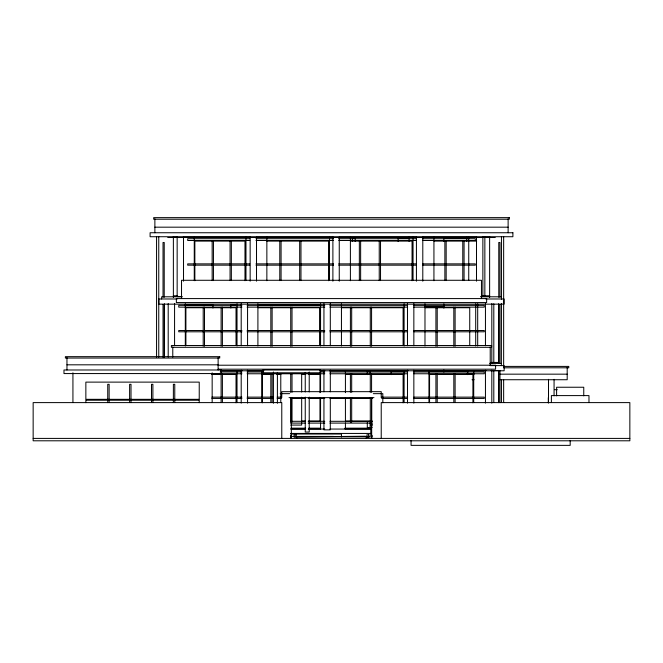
<?xml version="1.0" encoding="UTF-8"?>
<svg xmlns="http://www.w3.org/2000/svg" width="663" height="663" viewBox="0 0 663 663"><rect width="100%" height="100%" fill="white"/><g stroke="black" fill="none" stroke-linecap="round" stroke-linejoin="round"><path stroke-width="0.99" d="M154.877 227.177L508.123 227.177M172.579 237.321L177.759 237.321M182.93 237.321L250.224 237.321M256.44 237.321L333.05 237.321M339.265 237.321L416.911 237.321M423.127 237.321L476.962 237.321M482.142 237.321L490.421 237.321M167.805 237.52L495.195 237.52M409.477 238.315L398.131 238.315L398.131 241.373M467.407 238.315L443.879 238.315L443.879 241.373M249.769 238.713L187.695 238.713L187.695 240.503L249.769 240.503M255.976 238.713L333.572 238.713M338.743 238.713L416.331 238.713M422.538 238.713L475.305 238.713L475.305 240.503L422.538 240.503M255.976 240.503L333.572 240.503M338.743 240.503L416.331 240.503M266.858 241.1L328.516 241.1L328.516 280.731M350.396 241.1L412.054 241.1L412.054 280.731M433.934 241.1L476.656 241.1M249.769 263.874L187.695 263.874L187.695 265.167L249.769 265.167M255.976 263.874L333.572 263.874M338.743 263.874L416.331 263.874M422.538 263.874L475.305 263.874L475.305 265.167L422.538 265.167M255.976 265.167L333.572 265.167M338.743 265.167L416.331 265.167M173.374 295.797L177.51 295.797M482.391 295.797L489.625 295.797M181.703 296.593L177.154 296.593L177.154 236.956M481.048 296.593L482.863 296.593L482.863 236.956M182.358 296.792L161.639 296.792L161.639 298.98M480.642 296.792L501.361 296.792M177.178 298.98L158.855 298.98L158.855 304.151L504.145 304.151L504.145 298.98L485.822 298.98M184.463 304.947L212.956 304.947L212.956 308.005M237.031 304.947L230.857 304.947L230.857 308.005M257.617 304.947L320.386 304.947M241.92 305.345L178.745 305.345L178.745 307.135L241.92 307.135M247.1 305.345L324.771 305.345M329.95 305.345L407.621 305.345M413.836 305.345L484.255 305.345L484.255 307.135L413.836 307.135M424.983 306.637L443.879 306.637M247.1 307.135L324.771 307.135M329.95 307.135L407.621 307.135M257.907 307.731L319.566 307.731L319.566 345.332M341.445 307.731L403.104 307.731L403.104 345.332M424.983 307.731L469.735 307.731L469.735 345.332M241.92 330.505L178.745 330.505L178.745 331.798L241.92 331.798M247.1 330.505L324.771 330.505M329.95 330.505L407.621 330.505M413.836 330.505L484.255 330.505L484.255 331.798L413.836 331.798M247.1 331.798L324.771 331.798M329.95 331.798L407.621 331.798M491.333 362.429L498.576 362.429L498.576 303.787M489.998 363.225L491.813 363.225L491.813 303.588M489.965 363.423L501.361 363.423M66.963 364.816L218.127 364.816M218.135 365.214L495.592 365.214L495.592 369.192L218.135 369.192M489.965 365.611L504.145 365.611L504.145 370.783L320.13 370.783M503.582 366.407L568.788 366.407L568.788 367.799L503.582 367.799M220.447 370.584L242.144 370.584M247.307 370.584L263.833 370.584M319.616 370.584L324.787 370.584M329.95 370.584L408.466 370.584M413.629 370.584L485.946 370.584M491.109 370.584L499.372 370.584M220.887 370.783L263.269 370.783M404.099 371.578L391.17 371.578L391.17 374.636M429.077 371.578L467.746 371.578L467.746 374.636M220.174 371.976L241.92 371.976M247.1 371.976L263.667 371.976M319.591 371.976L324.771 371.976M329.95 371.976L407.621 371.976M413.836 371.976L484.255 371.976L484.255 373.766L413.836 373.766M320.56 372.772L262.88 372.772L262.88 369.987L320.56 369.987L320.56 392.024M211.887 373.766L241.92 373.766M247.1 373.766L272.99 373.766M273.421 373.766L324.771 373.766M329.95 373.766L407.621 373.766M466.868 374.164L474.111 374.164M499.968 374.164L567.197 374.164M211.414 374.363L236.028 374.363L236.028 402.814M273.612 374.363L262.283 374.363L262.283 402.814M276.703 374.363L280.822 374.363M301.425 374.363L305.544 374.363M308.635 374.363L319.964 374.363L319.964 392.653M345.423 374.363L403.104 374.363L403.104 402.814M472.039 379.733L474.111 379.733M499.968 379.733L567.197 379.733L567.197 367.401M554.55 389.678L557.243 389.678M280.184 393.656L289.69 393.656M373.31 393.656L382.816 393.656L382.816 402.814M211.887 397.137L241.92 397.137M247.1 397.137L272.99 397.137M277.126 397.137L281.269 397.137M381.731 397.137L407.621 397.137M413.836 397.137L484.255 397.137L484.255 398.43L413.836 398.43M289.027 397.634L373.973 397.634M211.887 398.43L241.92 398.43M247.1 398.43L272.99 398.43M277.126 398.43L281.269 398.43M290.593 398.43L305.088 398.43M308.196 398.43L324.771 398.43M329.95 398.43L372.407 398.43M381.731 398.43L407.621 398.43M301.425 421.104L305.544 421.104M308.635 421.104L319.964 421.104L319.964 397.734M372.2 421.104L345.423 421.104L345.423 397.734M290.593 421.303L305.088 421.303M308.196 421.303L324.771 421.303M329.95 421.303L372.407 421.303M290.593 423.093L305.088 423.093M308.196 423.093L324.771 423.093M329.95 423.093L372.407 423.093M370.385 424.386L372.274 424.386M290.726 425.082L301.665 425.082L301.665 397.195M370.385 425.281L372.274 425.281M370.584 427.27L372.274 427.27M291.181 428.165L305.66 428.165M308.759 428.165L320.13 428.165M344.942 428.165L370.783 428.165M291.181 428.862L305.66 428.862M308.759 428.862L320.13 428.862M344.942 428.862L370.783 428.862M290.634 429.06L305.121 429.06M308.22 429.06L324.779 429.06M329.884 429.06L371.33 429.06M290.634 433.436L371.33 433.436M290.949 434.033L341.445 434.033L341.445 437.016M372.274 435.624L370.783 435.624L370.783 427.27M290.493 436.42L333.489 436.42M372.523 436.818L296.692 436.818L296.692 438.409M33.15 438.409L629.85 438.409M588.976 402.449L588.976 395.596L551.384 395.596L551.384 402.449M583.755 395.852L583.755 387.242L556.605 387.242L556.605 395.852M570.18 440.398L570.18 445.37L411.06 445.37L411.06 440.398M554.069 379.335L554.069 395.844M548.5 379.335L548.5 403.071M548.301 397.634L548.301 402.607M508.123 218.823L508.123 232.746M503.648 236.558L503.648 367.468M503.648 379.833L503.648 402.516M501.46 236.558L501.46 299.436M501.46 303.563L501.361 365.611M501.46 379.833L501.46 402.516M499.968 297.264L499.968 242.492L498.775 242.492L498.775 297.264M499.968 304.499L499.968 363.399M499.968 370.634L499.968 402.665M498.775 304.499L498.775 363.399M498.775 370.634L498.775 402.665M498.576 370.418L498.576 402.308M493.802 303.787L493.802 362.429M493.802 370.418L493.802 402.308M491.813 370.219L491.813 403.121M490.222 346.915L490.222 365.214M489.625 237.155L489.625 297.546M485.449 303.588L485.449 345.746M485.449 370.219L485.449 403.121M484.852 237.155L484.852 295.797M481.471 298.582L481.471 280.283L181.529 280.283L181.529 298.582M477.691 303.787L477.691 345.97M476.498 236.956L476.498 281.17M475.702 303.787L475.702 345.97M473.714 370.418L473.714 402.308M472.918 402.814L472.918 374.363L429.558 374.363L429.558 402.814M468.741 237.155L468.741 280.366M466.752 237.155L466.752 241.274M464.067 240.503L464.067 280.606M462.774 240.503L462.774 280.606M455.116 307.135L455.116 346.21M455.116 373.766L455.116 402.557M453.824 307.135L453.824 346.21M453.824 373.766L453.824 402.557M446.166 240.503L446.166 280.606M444.873 240.503L444.873 280.606M443.879 303.878L443.879 308.121M443.879 370.012L443.879 372.059M437.215 307.135L437.215 346.21M437.215 373.766L437.215 402.557M435.923 307.135L435.923 346.21M435.923 373.766L435.923 402.557M433.934 237.155L433.934 280.731M428.961 370.418L428.961 402.308M424.983 303.787L424.983 345.97M422.795 236.956L422.795 281.17M416.43 236.956L416.43 281.17M413.845 303.588L413.845 345.746M413.845 370.219L413.845 403.121M413.049 237.155L413.049 280.366M409.071 237.155L409.071 241.274M407.48 303.588L407.48 345.746M407.48 370.219L407.48 403.121M404.099 303.787L404.099 345.97M404.099 370.418L404.099 402.308M381.225 397.634L381.225 391.667L281.775 391.667L281.775 397.634M381.225 438.409L381.225 402.607L629.85 402.607L629.85 440.796L33.15 440.796L33.15 402.607L281.775 402.607L281.775 438.409M380.529 240.503L380.529 280.606M379.236 240.503L379.236 280.606M371.678 397.725L371.678 438.409M371.578 307.135L371.578 346.21M371.578 373.766L371.578 392.281M371.578 397.419L371.578 422.099L370.286 422.099L370.286 397.419M370.286 307.135L370.286 346.21M370.286 373.766L370.286 392.281M370.087 374.636L370.087 371.578L367.302 371.578L367.302 374.636M370.087 422.571L370.087 427.668L367.302 427.668L367.302 422.571M366.308 436.818L366.308 438.409M360.639 240.503L360.639 280.606M359.346 240.503L359.346 280.606M355.169 241.373L355.169 238.315L352.385 238.315L352.385 241.373M351.688 307.135L351.688 346.21M351.688 373.766L351.688 392.281M351.688 397.419L351.688 422.099L350.396 422.099L350.396 397.419M350.396 237.155L350.396 280.731M350.396 307.135L350.396 346.21M350.396 373.766L350.396 392.281M345.423 370.418L345.423 392.653M345.423 422.886L345.423 429.06M341.445 303.787L341.445 345.97M339.257 236.956L339.257 281.17M332.892 236.956L332.892 281.17M330.307 303.588L330.307 345.746M330.307 370.219L330.307 391.808M330.307 397.982L330.307 429.856L323.942 429.856L323.942 397.982M329.511 237.155L329.511 280.366M323.942 303.588L323.942 345.746M323.942 370.219L323.942 391.808M320.56 303.787L320.56 345.97M320.56 398.198L320.56 420.831M320.56 422.886L320.56 429.06M309.223 371.976L309.223 391.941M309.223 397.087L309.223 432.044L305.245 432.044L305.245 397.087M305.245 372.407L305.245 391.941M301.665 373.443L301.665 392.032M300.969 240.503L300.969 280.606M299.676 240.503L299.676 280.606M292.018 307.135L292.018 346.21M292.018 373.766L292.018 392.281M292.018 397.419L292.018 422.099L290.726 422.099L290.726 397.419M291.322 397.725L291.322 438.409M290.726 307.135L290.726 346.21M290.726 373.766L290.726 392.281M290.726 435.226L290.726 438.409M281.079 240.503L281.079 280.606M280.781 373.443L280.781 402.358M279.786 240.503L279.786 280.606M277.399 372.407L277.399 403.253M273.421 371.976L273.421 403.253M272.128 307.135L272.128 346.21M272.128 373.766L272.128 402.557M270.836 307.135L270.836 346.21M270.836 373.766L270.836 402.557M266.858 237.155L266.858 280.731M261.885 370.418L261.885 402.308M257.907 303.787L257.907 345.97M256.515 236.956L256.515 281.17M250.15 236.956L250.15 281.17M247.564 303.588L247.564 345.746M247.564 370.219L247.564 403.121M245.973 237.155L245.973 280.366M244.979 280.731L244.979 241.1L194.856 241.1L194.856 280.731M241.199 303.588L241.199 345.746M241.199 370.219L241.199 403.121M237.023 303.787L237.023 345.97M237.023 370.418L237.023 402.308M236.028 345.332L236.028 307.731L185.905 307.731L185.905 345.332M231.354 240.503L231.354 280.606M230.061 240.503L230.061 280.606M222.403 307.135L222.403 346.21M222.403 373.766L222.403 402.557M221.111 307.135L221.111 346.21M221.111 373.766L221.111 402.557M218.127 357.655L218.127 369.987M213.453 240.503L213.453 280.606M212.16 240.503L212.16 280.606M212.16 372.805L212.16 402.574M204.502 307.135L204.502 346.21M203.209 307.135L203.209 346.21M199.232 402.673L199.232 382.12L85.858 382.12L85.858 402.673M194.259 237.155L194.259 280.366M185.308 303.787L185.308 345.97M183.518 236.956L183.518 281.17M174.767 402.607L174.767 384.308L173.374 384.308L173.374 402.607M174.568 303.588L174.568 345.746M173.374 237.155L173.374 297.546M172.778 346.915L172.778 357.084M168.203 303.588L168.203 357.059M164.424 303.787L164.424 357.282M164.225 297.264L164.225 242.492L163.032 242.492L163.032 297.264M164.225 304.499L164.225 357.2M163.032 304.499L163.032 357.2M158.755 236.558L158.755 357.158M156.567 236.558L156.567 357.158M154.877 218.823L154.877 232.746M152.888 402.607L152.888 384.308L151.496 384.308L151.496 402.607M131.009 402.607L131.009 384.308L129.617 384.308L129.617 402.607M109.13 402.607L109.13 384.308L107.737 384.308L107.737 402.607M72.93 372.805L72.93 402.574M66.963 357.655L66.963 369.987M509.317 217.63L153.683 217.63L153.683 219.221L509.317 219.221L509.317 217.63M512.897 232.746L150.103 232.746L150.103 236.724L512.897 236.724L512.897 232.746M486.642 298.582L176.358 298.582L176.358 302.56L486.642 302.56L486.642 298.582M491.615 345.522L171.386 345.522L171.386 347.313L491.615 347.313L491.615 345.522M219.718 356.661L65.372 356.661L65.372 358.053L219.718 358.053L219.718 356.661M221.111 369.987L63.98 369.987L63.98 373.567L221.111 373.567L221.111 369.987M198.635 399.325L86.455 399.325L86.455 400.22L198.635 400.22L198.635 399.325M296.096 434.829L294.107 434.829L294.107 437.215L296.096 437.215L296.096 434.829M368.893 434.829L366.904 434.829L366.904 437.215L368.893 437.215L368.893 434.829M365.711 436.362L297.289 436.718L365.711 436.362"/></g></svg>
